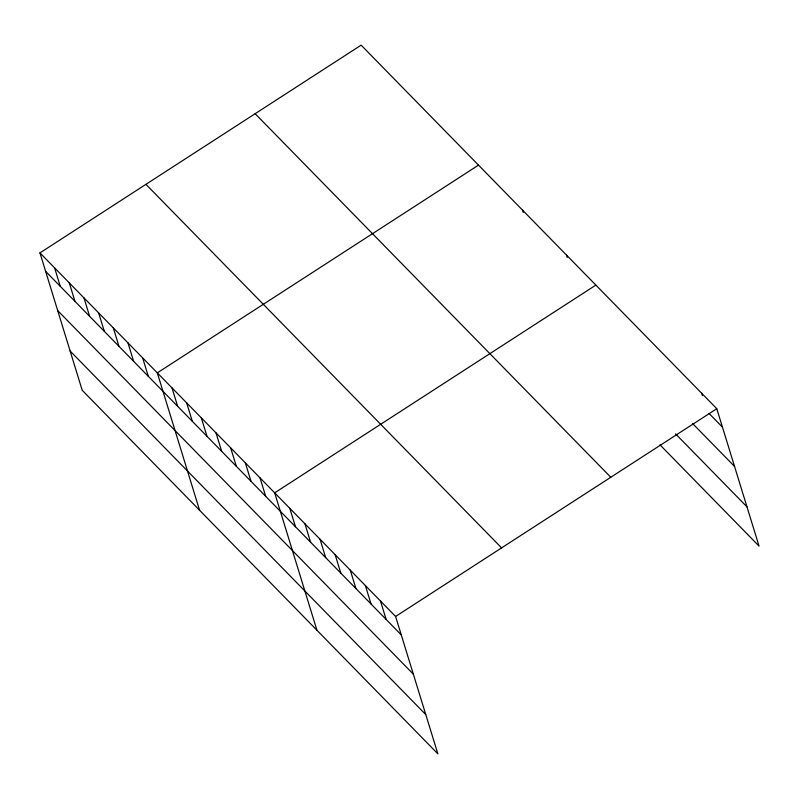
<?xml version="1.0" encoding="UTF-8"?>
<svg xmlns="http://www.w3.org/2000/svg" width="799" height="799" viewBox="0 0 799 799"><rect width="100%" height="100%" fill="white"/><g stroke="black" fill="none" stroke-linecap="round" stroke-linejoin="round"><path stroke-width="1.2" d="M39.95 252.893L395.595 616.458L437.862 753.847L82.217 390.292L39.95 252.893L361.138 45.153L716.783 408.708L759.05 546.107L659.964 444.813M478.501 165.123L157.313 372.873L199.58 510.261M595.864 285.103L274.676 492.843L316.943 630.241M395.595 616.458L716.783 408.708M709.023 413.433L722.466 427.165M692.553 423.5L734.531 466.416M675.594 433.887L746.975 506.856M255.141 113.708L610.796 477.263M145.937 184.339L501.592 547.894M45.633 271.36L401.278 634.915M57.708 310.601L413.353 674.166M70.142 351.041L425.787 714.606M701.672 393.258L702.381 395.565M566.521 255.101L567.23 257.408M522.506 210.117L523.215 212.424M380.484 601.008L386.157 619.465M365.363 585.557L371.046 604.014M350.252 570.106L355.935 588.563M335.141 554.656L340.813 573.113M320.019 539.195L325.702 557.662M304.908 523.745L310.581 542.211M289.787 508.294L295.47 526.761M260.005 477.852L265.687 496.309M245.333 462.851L251.016 481.308M230.661 447.859L236.344 466.316M216 432.858L221.673 451.315M201.328 417.857L207.001 436.324M186.656 402.866L192.329 421.323M171.985 387.865L177.668 406.331M142.641 357.872L148.324 376.339M127.97 342.881L133.653 361.338M113.298 327.88L118.981 346.337M98.637 312.888L104.309 331.345M83.965 297.887L89.638 316.344M69.293 282.886L74.966 301.353M54.622 267.895L60.295 286.352"/></g></svg>
